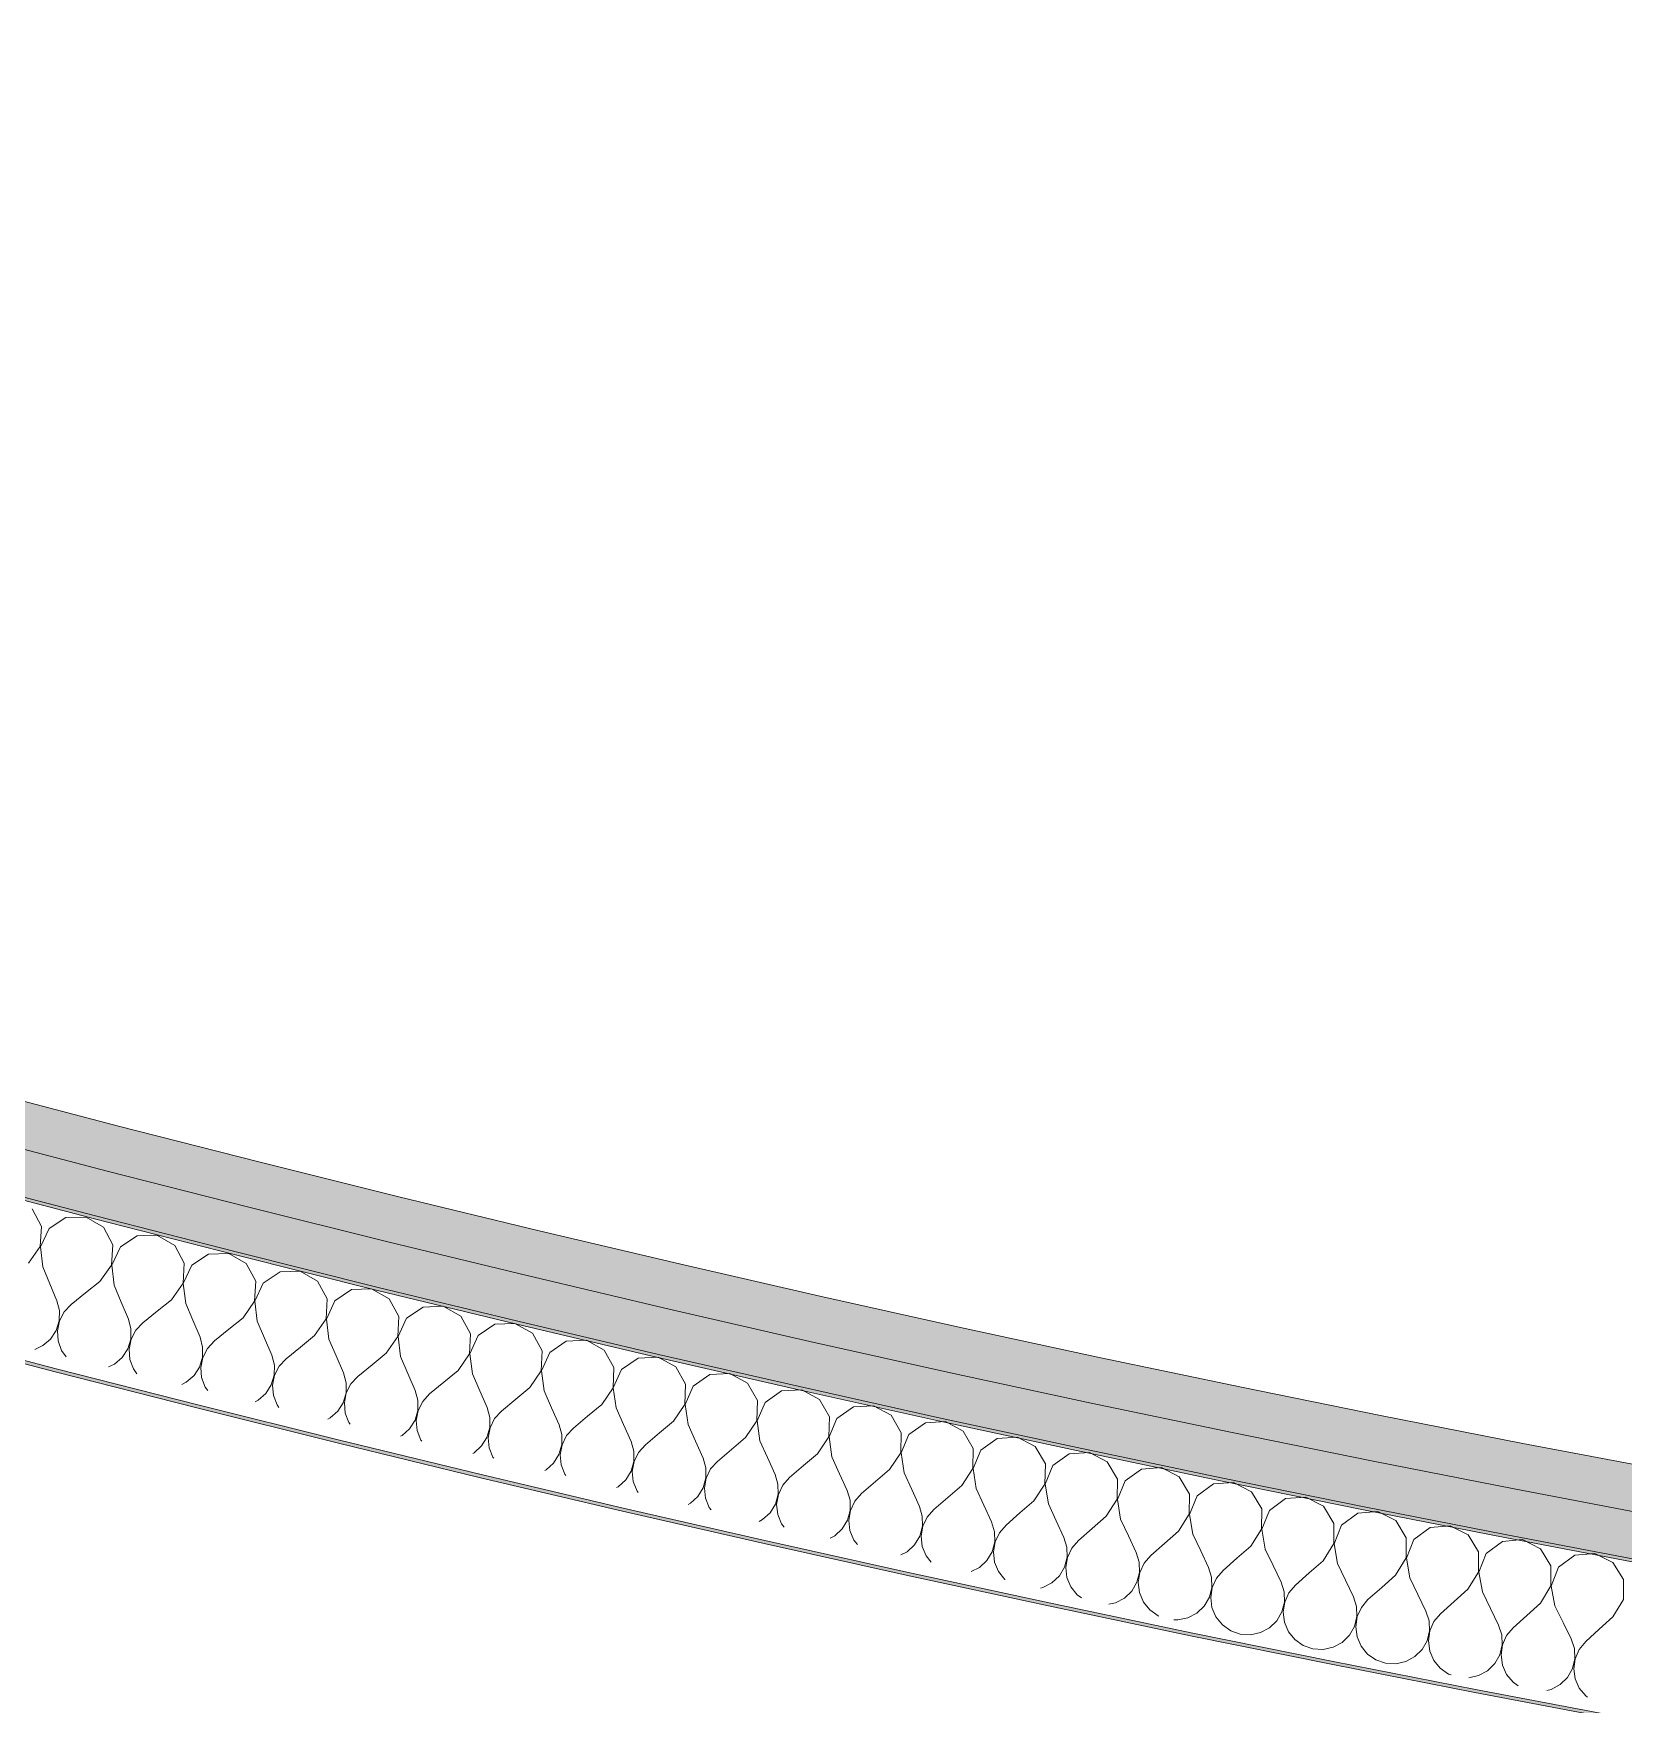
# Model space of a CAD drawing. Header units: millimetres. Extents: x -50172 to 90294, y -80883 to 25069.
# Drawn here: x -28826 to -28311, y -50791 to -50251 of the extents above; entities that cross this region are included whole.
import ezdxf

# ---------------------------------------------------------------- set-up
doc = ezdxf.new("R2010")
doc.units = ezdxf.units.MM
doc.header["$MEASUREMENT"] = 0
doc.layers.add('New_A-25-M_Wall_Int', color=7, linetype='Continuous')
doc.layers.add('New_A-25-M_Wall_Int_Pen_No__1', color=7, linetype='Continuous', lineweight=13)
doc.layers.add('New_A-25-M_Wall_Int_Pen_No__150', color=7, linetype='Continuous', lineweight=0)
doc.layers.add('New_A-25-M_Wall_Int_Pen_No__107', color=7, linetype='Continuous', lineweight=15, true_color=0xa6a6a6)
doc.layers.add('New_A-25-M_Wall_Int_Pen_No__81', color=7, linetype='Continuous', lineweight=20, true_color=0x6a6a6a)

# ---------------------------------------------------------------- blocks, each defined once
blk = doc.blocks.new('*X403')
at = {"layer": 'New_A-25-M_Wall_Int_Pen_No__150', "linetype": 'Continuous'}
for p, q in [((-28822.89, -50636.82), (-28825.92, -50631.06)), ((-28823.32, -50643.31), (-28822.89, -50636.82)), ((-28820.45, -50637.45), (-28823.23, -50643.33)), ((-28815, -50633.9), (-28820.45, -50637.45)), ((-28808.5, -50633.75), (-28815, -50633.9)), ((-28802.88, -50637.03), (-28808.5, -50633.75)), ((-28799.82, -50642.77), (-28802.88, -50637.03)), ((-28827.11, -50648.6), (-28823.32, -50643.31)), ((-28823.23, -50643.33), (-28822.5, -50649.8)), ((-28800.24, -50649.27), (-28799.82, -50642.77)), ((-28791.95, -50639.83), (-28797.39, -50643.4)), ((-28785.44, -50639.66), (-28791.95, -50639.83)), ((-28779.82, -50642.92), (-28785.44, -50639.66)), ((-28776.74, -50648.66), (-28779.82, -50642.92)), ((-28797.39, -50643.4), (-28800.15, -50649.29)), ((-28777.14, -50655.15), (-28776.74, -50648.66)), ((-28768.87, -50645.69), (-28774.31, -50649.28)), ((-28762.37, -50645.5), (-28768.87, -50645.69)), ((-28756.74, -50648.75), (-28762.37, -50645.5)), ((-28753.65, -50654.47), (-28756.74, -50648.75)), ((-28822.5, -50649.8), (-28820.23, -50655.31)), ((-28804.01, -50654.57), (-28800.24, -50649.27)), ((-28800.15, -50649.29), (-28799.39, -50655.75)), ((-28774.31, -50649.28), (-28777.05, -50655.18)), ((-28745.78, -50651.48), (-28751.21, -50655.08)), ((-28739.28, -50651.26), (-28745.78, -50651.48)), ((-28733.64, -50654.49), (-28739.28, -50651.26)), ((-28820.23, -50655.31), (-28817.95, -50660.81)), ((-28808.67, -50658.29), (-28813.32, -50662.01)), ((-28804.01, -50654.57), (-28808.67, -50658.29)), ((-28799.39, -50655.75), (-28797.11, -50661.26)), ((-28780.9, -50660.47), (-28777.14, -50655.15)), ((-28777.05, -50655.18), (-28776.27, -50661.64)), ((-28754.02, -50660.97), (-28753.65, -50654.47)), ((-28751.21, -50655.08), (-28753.93, -50660.99)), ((-28730.53, -50660.21), (-28733.64, -50654.49)), ((-28722.68, -50657.19), (-28728.09, -50660.81)), ((-28716.18, -50656.96), (-28722.68, -50657.19)), ((-28710.52, -50660.17), (-28716.18, -50656.96)), ((-28817.13, -50664), (-28817.95, -50660.81)), ((-28817.2, -50667.28), (-28817.13, -50664)), ((-28815.59, -50664.39), (-28817.11, -50667.3)), ((-28813.32, -50662.01), (-28815.59, -50664.39)), ((-28797.11, -50661.26), (-28794.81, -50666.76)), ((-28785.54, -50664.2), (-28790.18, -50667.93)), ((-28780.9, -50660.47), (-28785.54, -50664.2)), ((-28776.27, -50661.64), (-28773.97, -50667.13)), ((-28757.76, -50666.29), (-28754.02, -50660.97)), ((-28753.93, -50660.99), (-28753.13, -50667.45)), ((-28730.88, -50666.7), (-28730.53, -50660.21)), ((-28728.09, -50660.81), (-28730.79, -50666.73)), ((-28707.39, -50665.87), (-28710.52, -50660.17)), ((-28699.55, -50662.83), (-28704.95, -50666.47)), ((-28693.05, -50662.58), (-28699.55, -50662.83)), ((-28687.39, -50665.77), (-28693.05, -50662.58)), ((-28818.18, -50670.42), (-28817.2, -50667.28)), ((-28817.11, -50667.3), (-28817.77, -50670.52)), ((-28793.98, -50669.93), (-28794.81, -50666.76)), ((-28794.04, -50673.22), (-28793.98, -50669.93)), ((-28792.44, -50670.33), (-28793.95, -50673.24)), ((-28790.18, -50667.93), (-28792.44, -50670.33)), ((-28773.97, -50667.13), (-28771.66, -50672.62)), ((-28762.39, -50670.04), (-28767.02, -50673.79)), ((-28757.76, -50666.29), (-28762.39, -50670.04)), ((-28753.13, -50667.45), (-28750.81, -50672.93)), ((-28734.61, -50672.04), (-28730.88, -50666.7)), ((-28730.79, -50666.73), (-28729.97, -50673.18)), ((-28707.73, -50672.37), (-28707.39, -50665.87)), ((-28704.95, -50666.47), (-28707.63, -50672.39)), ((-28684.24, -50671.46), (-28687.39, -50665.77)), ((-28676.41, -50668.4), (-28681.79, -50672.05)), ((-28669.91, -50668.12), (-28676.41, -50668.4)), ((-28664.23, -50671.3), (-28669.91, -50668.12)), ((-28825.09, -50676.54), (-28822.46, -50675.32)), ((-28822.46, -50675.32), (-28819.98, -50673.17)), ((-28819.98, -50673.17), (-28818.18, -50670.42)), ((-28817.77, -50670.52), (-28817.53, -50673.8)), ((-28817.53, -50673.8), (-28816.4, -50676.89)), ((-28795.01, -50676.36), (-28794.04, -50673.22)), ((-28793.95, -50673.24), (-28794.61, -50676.46)), ((-28770.81, -50675.8), (-28771.66, -50672.62)), ((-28767.02, -50673.79), (-28769.27, -50676.19)), ((-28750.81, -50672.93), (-28748.48, -50678.42)), ((-28734.61, -50672.04), (-28739.22, -50675.81)), ((-28729.97, -50673.18), (-28727.63, -50678.66)), ((-28711.43, -50677.72), (-28707.73, -50672.37)), ((-28707.63, -50672.39), (-28706.8, -50678.85)), ((-28684.55, -50677.96), (-28684.24, -50671.46)), ((-28681.79, -50672.05), (-28684.46, -50677.99)), ((-28661.07, -50676.98), (-28664.23, -50671.3)), ((-28653.25, -50673.89), (-28658.62, -50677.56)), ((-28646.75, -50673.59), (-28653.25, -50673.89)), ((-28641.06, -50676.75), (-28646.75, -50673.59)), ((-28816.4, -50676.89), (-28814.88, -50678.97)), ((-28799.28, -50681.28), (-28796.8, -50679.11)), ((-28796.8, -50679.11), (-28795.01, -50676.36)), ((-28794.61, -50676.46), (-28794.35, -50679.74)), ((-28794.35, -50679.74), (-28793.21, -50682.82)), ((-28771.82, -50682.23), (-28770.87, -50679.09)), ((-28770.77, -50679.11), (-28771.42, -50682.33)), ((-28770.87, -50679.09), (-28770.81, -50675.8)), ((-28769.27, -50676.19), (-28770.77, -50679.11)), ((-28747.63, -50681.59), (-28748.48, -50678.42)), ((-28743.84, -50679.57), (-28746.08, -50681.98)), ((-28739.22, -50675.81), (-28743.84, -50679.57)), ((-28727.63, -50678.66), (-28725.29, -50684.14)), ((-28711.43, -50677.72), (-28716.04, -50681.5)), ((-28706.8, -50678.85), (-28704.44, -50684.32)), ((-28688.24, -50683.32), (-28684.55, -50677.96)), ((-28684.46, -50677.99), (-28683.6, -50684.44)), ((-28661.36, -50683.48), (-28661.07, -50676.98)), ((-28658.62, -50677.56), (-28661.27, -50683.5)), ((-28637.88, -50682.43), (-28641.06, -50676.75)), ((-28630.07, -50679.31), (-28635.43, -50683)), ((-28623.57, -50678.99), (-28630.07, -50679.31)), ((-28617.88, -50682.13), (-28623.57, -50678.99)), ((-28801.25, -50682.2), (-28799.28, -50681.28)), ((-28793.21, -50682.82), (-28792.07, -50684.38)), ((-28776.08, -50687.16), (-28773.6, -50684.99)), ((-28773.6, -50684.99), (-28771.82, -50682.23)), ((-28771.42, -50682.33), (-28771.15, -50685.61)), ((-28771.15, -50685.61), (-28770, -50688.69)), ((-28748.62, -50688.02), (-28747.67, -50684.88)), ((-28747.58, -50684.9), (-28748.21, -50688.12)), ((-28747.67, -50684.88), (-28747.63, -50681.59)), ((-28746.08, -50681.98), (-28747.58, -50684.9)), ((-28724.42, -50687.31), (-28725.29, -50684.14)), ((-28720.65, -50685.28), (-28722.88, -50687.69)), ((-28716.04, -50681.5), (-28720.65, -50685.28)), ((-28704.44, -50684.32), (-28702.08, -50689.79)), ((-28688.24, -50683.32), (-28692.84, -50687.12)), ((-28683.6, -50684.44), (-28681.23, -50689.9)), ((-28665.03, -50688.85), (-28661.36, -50683.48)), ((-28661.27, -50683.5), (-28660.39, -50689.95)), ((-28638.15, -50688.93), (-28637.88, -50682.43)), ((-28635.43, -50683), (-28638.06, -50688.95)), ((-28614.68, -50687.8), (-28617.88, -50682.13)), ((-28606.87, -50684.66), (-28612.23, -50688.36)), ((-28600.38, -50684.32), (-28606.87, -50684.66)), ((-28594.67, -50687.44), (-28600.38, -50684.32)), ((-28777.5, -50687.83), (-28776.08, -50687.16)), ((-28770, -50688.69), (-28769.17, -50689.81)), ((-28752.86, -50692.97), (-28750.39, -50690.79)), ((-28750.39, -50690.79), (-28748.62, -50688.02)), ((-28748.21, -50688.12), (-28747.94, -50691.4)), ((-28747.94, -50691.4), (-28746.77, -50694.48)), ((-28725.39, -50693.75), (-28724.46, -50690.6)), ((-28724.36, -50690.62), (-28724.99, -50693.84)), ((-28724.46, -50690.6), (-28724.42, -50687.31)), ((-28722.88, -50687.69), (-28724.36, -50690.62)), ((-28701.2, -50692.96), (-28702.08, -50689.79)), ((-28697.43, -50690.91), (-28699.66, -50693.33)), ((-28692.84, -50687.12), (-28697.43, -50690.91)), ((-28681.23, -50689.9), (-28678.85, -50695.36)), ((-28665.03, -50688.85), (-28669.62, -50692.66)), ((-28660.39, -50689.95), (-28658, -50695.41)), ((-28641.81, -50694.31), (-28638.15, -50688.93)), ((-28638.06, -50688.95), (-28637.16, -50695.39)), ((-28614.93, -50694.3), (-28614.68, -50687.8)), ((-28612.23, -50688.36), (-28614.83, -50694.32)), ((-28591.45, -50693.09), (-28594.67, -50687.44)), ((-28583.66, -50689.93), (-28589, -50693.65)), ((-28577.17, -50689.57), (-28583.66, -50689.93)), ((-28571.45, -50692.67), (-28577.17, -50689.57)), ((-28753.85, -50693.44), (-28752.86, -50692.97)), ((-28746.77, -50694.48), (-28746.19, -50695.26)), ((-28729.62, -50698.7), (-28727.16, -50696.52)), ((-28727.16, -50696.52), (-28725.39, -50693.75)), ((-28724.99, -50693.84), (-28724.7, -50697.12)), ((-28724.7, -50697.12), (-28723.53, -50700.19)), ((-28702.15, -50699.39), (-28701.23, -50696.24)), ((-28701.13, -50696.27), (-28701.75, -50699.49)), ((-28701.23, -50696.24), (-28701.2, -50692.96)), ((-28699.66, -50693.33), (-28701.13, -50696.27)), ((-28677.96, -50698.53), (-28678.85, -50695.36)), ((-28674.2, -50696.47), (-28676.42, -50698.9)), ((-28669.62, -50692.66), (-28674.2, -50696.47)), ((-28658, -50695.41), (-28655.6, -50700.86)), ((-28641.81, -50694.31), (-28646.38, -50698.13)), ((-28637.16, -50695.39), (-28634.75, -50700.84)), ((-28618.57, -50699.69), (-28614.93, -50694.3)), ((-28614.83, -50694.32), (-28613.91, -50700.76)), ((-28591.69, -50699.6), (-28591.45, -50693.09)), ((-28589, -50693.65), (-28591.59, -50699.62)), ((-28568.21, -50698.32), (-28571.45, -50692.67)), ((-28560.43, -50695.13), (-28565.76, -50698.86)), ((-28553.94, -50694.75), (-28560.43, -50695.13)), ((-28548.21, -50697.83), (-28553.94, -50694.75)), ((-28730.3, -50699.03), (-28729.62, -50698.7)), ((-28723.53, -50700.19), (-28723.13, -50700.73)), ((-28706.36, -50704.36), (-28703.91, -50702.17)), ((-28703.91, -50702.17), (-28702.15, -50699.39)), ((-28701.75, -50699.49), (-28701.45, -50702.76)), ((-28701.45, -50702.76), (-28700.27, -50705.83)), ((-28678.89, -50704.97), (-28677.98, -50701.81)), ((-28677.88, -50701.84), (-28678.49, -50705.07)), ((-28677.98, -50701.81), (-28677.96, -50698.53)), ((-28676.42, -50698.9), (-28677.88, -50701.84)), ((-28654.71, -50704.03), (-28655.6, -50700.86)), ((-28650.95, -50701.96), (-28653.16, -50704.39)), ((-28646.38, -50698.13), (-28650.95, -50701.96)), ((-28634.75, -50700.84), (-28632.34, -50706.29)), ((-28618.57, -50699.69), (-28623.12, -50703.53)), ((-28613.91, -50700.76), (-28611.49, -50706.2)), ((-28595.31, -50705), (-28591.69, -50699.6)), ((-28591.59, -50699.62), (-28590.65, -50706.06)), ((-28568.43, -50704.82), (-28568.21, -50698.32)), ((-28565.76, -50698.86), (-28568.33, -50704.84)), ((-28544.96, -50703.47), (-28548.21, -50697.83)), ((-28537.19, -50700.25), (-28542.5, -50704.01)), ((-28530.7, -50699.85), (-28537.19, -50700.25)), ((-28524.96, -50702.92), (-28530.7, -50699.85)), ((-28706.84, -50704.6), (-28706.36, -50704.36)), ((-28700.27, -50705.83), (-28699.97, -50706.23)), ((-28683.09, -50709.95), (-28680.64, -50707.75)), ((-28680.64, -50707.75), (-28678.89, -50704.97)), ((-28678.49, -50705.07), (-28678.18, -50708.34)), ((-28655.62, -50710.47), (-28654.71, -50707.31)), ((-28654.62, -50707.33), (-28655.21, -50710.56)), ((-28654.71, -50707.31), (-28654.71, -50704.03)), ((-28653.16, -50704.39), (-28654.62, -50707.33)), ((-28631.43, -50709.45), (-28632.34, -50706.29)), ((-28627.68, -50707.37), (-28629.88, -50709.81)), ((-28623.12, -50703.53), (-28627.68, -50707.37)), ((-28611.49, -50706.2), (-28609.06, -50711.64)), ((-28595.31, -50705), (-28599.85, -50708.86)), ((-28590.65, -50706.06), (-28588.21, -50711.49)), ((-28572.03, -50710.24), (-28568.43, -50704.82)), ((-28568.33, -50704.84), (-28567.37, -50711.28)), ((-28545.15, -50709.97), (-28544.96, -50703.47)), ((-28542.5, -50704.01), (-28545.06, -50709.99)), ((-28521.69, -50708.54), (-28524.96, -50702.92)), ((-28513.93, -50705.31), (-28519.23, -50709.07)), ((-28507.44, -50704.88), (-28513.93, -50705.31)), ((-28501.69, -50707.93), (-28507.44, -50704.88)), ((-28498.4, -50713.54), (-28501.69, -50707.93)), ((-28683.47, -50710.14), (-28683.09, -50709.95)), ((-28678.18, -50708.34), (-28676.99, -50711.4)), ((-28676.99, -50711.4), (-28676.73, -50711.74)), ((-28659.79, -50715.47), (-28657.35, -50713.26)), ((-28657.35, -50713.26), (-28655.62, -50710.47)), ((-28655.21, -50710.56), (-28654.89, -50713.84)), ((-28632.32, -50715.9), (-28631.43, -50712.74)), ((-28631.33, -50712.76), (-28631.92, -50715.99)), ((-28631.43, -50712.74), (-28631.43, -50709.45)), ((-28629.88, -50709.81), (-28631.33, -50712.76)), ((-28608.14, -50714.8), (-28609.06, -50711.64)), ((-28604.4, -50712.71), (-28606.59, -50715.15)), ((-28599.85, -50708.86), (-28604.4, -50712.71)), ((-28588.21, -50711.49), (-28585.76, -50716.92)), ((-28572.03, -50710.24), (-28576.56, -50714.11)), ((-28567.37, -50711.28), (-28564.91, -50716.7)), ((-28548.74, -50715.4), (-28545.15, -50709.97)), ((-28545.06, -50709.99), (-28544.08, -50716.42)), ((-28521.86, -50715.05), (-28521.69, -50708.54)), ((-28519.23, -50709.07), (-28521.76, -50715.07)), ((-28498.55, -50720.05), (-28498.4, -50713.54)), ((-28490.65, -50710.28), (-28495.94, -50714.07)), ((-28484.16, -50709.84), (-28490.65, -50710.28)), ((-28478.41, -50712.87), (-28484.16, -50709.84)), ((-28475.1, -50718.47), (-28478.41, -50712.87)), ((-28660.19, -50715.66), (-28659.79, -50715.47)), ((-28654.89, -50713.84), (-28653.69, -50716.9)), ((-28653.69, -50716.9), (-28653.41, -50717.27)), ((-28636.48, -50720.91), (-28634.05, -50718.69)), ((-28634.05, -50718.69), (-28632.32, -50715.9)), ((-28631.92, -50715.99), (-28631.59, -50719.26)), ((-28609.01, -50721.25), (-28608.12, -50718.09)), ((-28608.03, -50718.11), (-28608.6, -50721.34)), ((-28608.12, -50718.09), (-28608.14, -50714.8)), ((-28606.59, -50715.15), (-28608.03, -50718.11)), ((-28584.83, -50720.08), (-28585.76, -50716.92)), ((-28581.1, -50717.97), (-28583.28, -50720.43)), ((-28576.56, -50714.11), (-28581.1, -50717.97)), ((-28564.91, -50716.7), (-28562.44, -50722.13)), ((-28548.74, -50715.4), (-28553.26, -50719.28)), ((-28544.08, -50716.42), (-28541.6, -50721.84)), ((-28525.43, -50720.49), (-28521.86, -50715.05)), ((-28521.76, -50715.07), (-28520.76, -50721.5)), ((-28495.94, -50714.07), (-28498.46, -50720.07)), ((-28475.23, -50724.98), (-28475.1, -50718.47)), ((-28467.36, -50715.19), (-28472.64, -50718.99)), ((-28460.87, -50714.72), (-28467.36, -50715.19)), ((-28455.1, -50717.73), (-28460.87, -50714.72)), ((-28451.78, -50723.33), (-28455.1, -50717.73)), ((-28637, -50721.16), (-28636.48, -50720.91)), ((-28631.59, -50719.26), (-28630.38, -50722.32)), ((-28630.38, -50722.32), (-28629.98, -50722.83)), ((-28613.16, -50726.27), (-28610.73, -50724.05)), ((-28610.73, -50724.05), (-28609.01, -50721.25)), ((-28608.6, -50721.34), (-28608.27, -50724.61)), ((-28585.68, -50726.53), (-28584.81, -50723.36)), ((-28584.71, -50723.38), (-28585.28, -50726.62)), ((-28584.81, -50723.36), (-28584.83, -50720.08)), ((-28583.28, -50720.43), (-28584.71, -50723.38)), ((-28561.51, -50725.28), (-28562.44, -50722.13)), ((-28557.78, -50723.16), (-28559.96, -50725.62)), ((-28553.26, -50719.28), (-28557.78, -50723.16)), ((-28541.6, -50721.84), (-28539.11, -50727.26)), ((-28525.43, -50720.49), (-28529.93, -50724.38)), ((-28520.76, -50721.5), (-28518.27, -50726.91)), ((-28502.1, -50725.5), (-28498.55, -50720.05)), ((-28498.46, -50720.07), (-28497.43, -50726.5)), ((-28472.64, -50718.99), (-28475.13, -50725)), ((-28451.89, -50729.83), (-28451.78, -50723.33)), ((-28449.32, -50723.83), (-28451.79, -50729.85)), ((-28444.05, -50720.01), (-28449.32, -50723.83)), ((-28437.56, -50719.53), (-28444.05, -50720.01)), ((-28431.79, -50722.52), (-28437.56, -50719.53)), ((-28428.44, -50728.11), (-28431.79, -50722.52)), ((-28414.24, -50724.27), (-28420.72, -50724.77)), ((-28408.46, -50727.24), (-28414.24, -50724.27)), ((-28613.9, -50726.64), (-28613.16, -50726.27)), ((-28608.27, -50724.61), (-28607.04, -50727.67)), ((-28607.04, -50727.67), (-28606.47, -50728.41)), ((-28589.81, -50731.56), (-28587.39, -50729.33)), ((-28587.39, -50729.33), (-28585.68, -50726.53)), ((-28585.28, -50726.62), (-28584.93, -50729.89)), ((-28562.34, -50731.73), (-28561.47, -50728.56)), ((-28561.38, -50728.58), (-28561.93, -50731.82)), ((-28561.47, -50728.56), (-28561.51, -50725.28)), ((-28559.96, -50725.62), (-28561.38, -50728.58)), ((-28538.17, -50730.41), (-28539.11, -50727.26)), ((-28534.45, -50728.28), (-28536.62, -50730.75)), ((-28529.93, -50724.38), (-28534.45, -50728.28)), ((-28518.27, -50726.91), (-28515.77, -50732.32)), ((-28506.6, -50729.41), (-28511.1, -50733.32)), ((-28502.1, -50725.5), (-28506.6, -50729.41)), ((-28497.43, -50726.5), (-28494.92, -50731.9)), ((-28478.76, -50730.44), (-28475.23, -50724.98)), ((-28475.13, -50725), (-28474.09, -50731.42)), ((-28428.53, -50734.61), (-28428.44, -50728.11)), ((-28425.98, -50728.61), (-28428.44, -50734.63)), ((-28420.72, -50724.77), (-28425.98, -50728.61)), ((-28405.1, -50732.81), (-28408.46, -50727.24)), ((-28397.39, -50729.45), (-28402.63, -50733.3)), ((-28390.9, -50728.93), (-28397.39, -50729.45)), ((-28385.11, -50731.88), (-28390.9, -50728.93)), ((-28590.88, -50732.11), (-28589.81, -50731.56)), ((-28584.93, -50729.89), (-28583.7, -50732.94)), ((-28583.7, -50732.94), (-28582.86, -50734.01)), ((-28566.45, -50736.78), (-28564.04, -50734.54)), ((-28564.04, -50734.54), (-28562.34, -50731.73)), ((-28561.93, -50731.82), (-28561.57, -50735.09)), ((-28561.57, -50735.09), (-28560.33, -50738.14)), ((-28538.98, -50736.86), (-28538.12, -50733.69)), ((-28538.03, -50733.71), (-28538.57, -50736.95)), ((-28538.12, -50733.69), (-28538.17, -50730.41)), ((-28536.62, -50730.75), (-28538.03, -50733.71)), ((-28514.81, -50735.46), (-28515.77, -50732.32)), ((-28511.1, -50733.32), (-28513.26, -50735.79)), ((-28494.92, -50731.9), (-28492.4, -50737.3)), ((-28483.24, -50734.37), (-28487.73, -50738.29)), ((-28478.76, -50730.44), (-28483.24, -50734.37)), ((-28474.09, -50731.42), (-28471.56, -50736.81)), ((-28455.4, -50735.31), (-28451.89, -50729.83)), ((-28451.79, -50729.85), (-28450.73, -50736.27)), ((-28432.03, -50740.1), (-28428.53, -50734.61)), ((-28428.44, -50734.63), (-28427.35, -50741.05)), ((-28405.16, -50739.32), (-28405.1, -50732.81)), ((-28402.63, -50733.3), (-28405.07, -50739.34)), ((-28381.73, -50737.44), (-28385.11, -50731.88)), ((-28374.03, -50734.06), (-28379.26, -50737.93)), ((-28367.55, -50733.51), (-28374.03, -50734.06)), ((-28361.75, -50736.45), (-28367.55, -50733.51)), ((-28567.95, -50737.55), (-28566.45, -50736.78)), ((-28560.33, -50738.14), (-28559.16, -50739.63)), ((-28543.07, -50741.93), (-28540.67, -50739.68)), ((-28540.67, -50739.68), (-28538.98, -50736.86)), ((-28538.57, -50736.95), (-28538.2, -50740.22)), ((-28538.2, -50740.22), (-28536.95, -50743.26)), ((-28515.6, -50741.92), (-28514.75, -50738.75)), ((-28514.66, -50738.77), (-28515.19, -50742.01)), ((-28514.75, -50738.75), (-28514.81, -50735.46)), ((-28513.26, -50735.79), (-28514.66, -50738.77)), ((-28491.44, -50740.44), (-28492.4, -50737.3)), ((-28491.37, -50743.73), (-28491.44, -50740.44)), ((-28487.73, -50738.29), (-28489.88, -50740.77)), ((-28471.56, -50736.81), (-28469.03, -50742.21)), ((-28459.87, -50739.25), (-28464.35, -50743.18)), ((-28455.4, -50735.31), (-28459.87, -50739.25)), ((-28450.73, -50736.27), (-28448.18, -50741.66)), ((-28432.03, -50740.1), (-28436.49, -50744.05)), ((-28408.64, -50744.82), (-28405.16, -50739.32)), ((-28405.07, -50739.34), (-28403.96, -50745.75)), ((-28381.78, -50743.95), (-28381.73, -50737.44)), ((-28379.26, -50737.93), (-28381.68, -50743.97)), ((-28358.35, -50742), (-28361.75, -50736.45)), ((-28350.66, -50738.59), (-28355.88, -50742.48)), ((-28344.19, -50738.03), (-28350.66, -50738.59)), ((-28338.37, -50740.95), (-28344.19, -50738.03)), ((-28545.1, -50742.97), (-28543.07, -50741.93)), ((-28536.95, -50743.26), (-28535.36, -50745.28)), ((-28519.68, -50747), (-28517.28, -50744.74)), ((-28517.28, -50744.74), (-28515.6, -50741.92)), ((-28515.19, -50742.01), (-28514.81, -50745.27)), ((-28514.81, -50745.27), (-28513.55, -50748.31)), ((-28492.2, -50746.9), (-28491.37, -50743.73)), ((-28491.28, -50743.75), (-28491.8, -50746.99)), ((-28489.88, -50740.77), (-28491.28, -50743.75)), ((-28468.05, -50745.35), (-28469.03, -50742.21)), ((-28467.97, -50748.63), (-28468.05, -50745.35)), ((-28466.49, -50745.67), (-28467.88, -50748.65)), ((-28464.35, -50743.18), (-28466.49, -50745.67)), ((-28448.18, -50741.66), (-28445.63, -50747.04)), ((-28436.49, -50744.05), (-28440.95, -50748)), ((-28427.35, -50741.05), (-28424.79, -50746.43)), ((-28408.64, -50744.82), (-28413.09, -50748.78)), ((-28403.96, -50745.75), (-28401.38, -50751.12)), ((-28385.24, -50749.46), (-28381.78, -50743.95)), ((-28381.68, -50743.97), (-28380.56, -50750.38)), ((-28358.38, -50748.51), (-28358.35, -50742)), ((-28355.88, -50742.48), (-28358.28, -50748.53)), ((-28334.96, -50746.48), (-28338.37, -50740.95)), ((-28327.28, -50743.05), (-28332.49, -50746.95)), ((-28320.81, -50742.46), (-28327.28, -50743.05)), ((-28314.98, -50745.37), (-28320.81, -50742.46)), ((-28311.55, -50750.89), (-28314.98, -50745.37)), ((-28522.33, -50748.37), (-28519.68, -50747)), ((-28513.55, -50748.31), (-28511.5, -50750.89)), ((-28511.5, -50750.89), (-28511.41, -50750.96)), ((-28496.27, -50751.99), (-28493.88, -50749.73)), ((-28493.88, -50749.73), (-28492.2, -50746.9)), ((-28491.8, -50746.99), (-28491.41, -50750.25)), ((-28491.41, -50750.25), (-28490.14, -50753.29)), ((-28468.8, -50751.81), (-28467.97, -50748.63)), ((-28467.88, -50748.65), (-28468.39, -50751.9)), ((-28444.65, -50750.18), (-28445.63, -50747.04)), ((-28444.56, -50753.46), (-28444.65, -50750.18)), ((-28443.09, -50750.5), (-28444.46, -50753.48)), ((-28440.95, -50748), (-28443.09, -50750.5)), ((-28424.79, -50746.43), (-28422.22, -50751.8)), ((-28413.09, -50748.78), (-28417.54, -50752.75)), ((-28401.38, -50751.12), (-28398.8, -50756.49)), ((-28385.24, -50749.46), (-28389.67, -50753.44)), ((-28380.56, -50750.38), (-28377.96, -50755.74)), ((-28361.82, -50754.03), (-28358.38, -50748.51)), ((-28358.28, -50748.53), (-28357.14, -50754.93)), ((-28334.96, -50752.99), (-28334.96, -50746.48)), ((-28332.49, -50746.95), (-28334.87, -50753.01)), ((-28311.54, -50757.4), (-28311.55, -50750.89)), ((-28499.96, -50753.67), (-28499.19, -50753.51)), ((-28499.19, -50753.51), (-28496.27, -50751.99)), ((-28490.14, -50753.29), (-28488.08, -50755.86)), ((-28488.08, -50755.86), (-28486.76, -50756.81)), ((-28472.84, -50756.91), (-28470.46, -50754.64)), ((-28470.46, -50754.64), (-28468.8, -50751.81)), ((-28468.39, -50751.9), (-28467.99, -50755.16)), ((-28467.99, -50755.16), (-28466.71, -50758.19)), ((-28447.03, -50759.48), (-28445.37, -50756.64)), ((-28445.37, -50756.64), (-28444.56, -50753.46)), ((-28444.46, -50753.48), (-28444.96, -50756.73)), ((-28444.96, -50756.73), (-28444.55, -50759.99)), ((-28421.23, -50754.94), (-28422.22, -50751.8)), ((-28421.13, -50758.22), (-28421.23, -50754.94)), ((-28419.67, -50755.25), (-28421.03, -50758.24)), ((-28417.54, -50752.75), (-28419.67, -50755.25)), ((-28397.79, -50759.62), (-28398.8, -50756.49)), ((-28389.67, -50753.44), (-28394.11, -50757.42)), ((-28377.96, -50755.74), (-28375.36, -50761.1)), ((-28361.82, -50754.03), (-28366.24, -50758.02)), ((-28357.14, -50754.93), (-28354.52, -50760.29)), ((-28338.39, -50758.52), (-28334.96, -50752.99)), ((-28334.87, -50753.01), (-28333.71, -50759.41)), ((-28477.93, -50758.9), (-28475.76, -50758.44)), ((-28475.76, -50758.44), (-28472.84, -50756.91)), ((-28466.71, -50758.19), (-28464.64, -50760.76)), ((-28464.64, -50760.76), (-28461.95, -50762.67)), ((-28452.32, -50763.3), (-28449.4, -50761.76)), ((-28449.4, -50761.76), (-28447.03, -50759.48)), ((-28444.55, -50759.99), (-28443.26, -50763.01)), ((-28423.58, -50764.25), (-28421.93, -50761.4)), ((-28421.93, -50761.4), (-28421.13, -50758.22)), ((-28421.03, -50758.24), (-28421.52, -50761.49)), ((-28421.52, -50761.49), (-28421.1, -50764.75)), ((-28397.68, -50762.9), (-28397.79, -50759.62)), ((-28396.23, -50759.93), (-28397.59, -50762.92)), ((-28394.11, -50757.42), (-28396.23, -50759.93)), ((-28374.34, -50764.23), (-28375.36, -50761.1)), ((-28370.67, -50762.01), (-28372.78, -50764.53)), ((-28366.24, -50758.02), (-28370.67, -50762.01)), ((-28354.52, -50760.29), (-28351.9, -50765.64)), ((-28338.39, -50758.52), (-28342.8, -50762.53)), ((-28333.71, -50759.41), (-28331.07, -50764.76)), ((-28314.95, -50762.94), (-28311.54, -50757.4)), ((-28461.95, -50762.67), (-28461.74, -50762.74)), ((-28456.84, -50763.9), (-28455.54, -50763.99)), ((-28455.54, -50763.99), (-28452.32, -50763.3)), ((-28443.26, -50763.01), (-28441.19, -50765.58)), ((-28441.19, -50765.58), (-28438.49, -50767.48)), ((-28438.49, -50767.48), (-28435.38, -50768.57)), ((-28428.85, -50768.08), (-28425.95, -50766.53)), ((-28425.95, -50766.53), (-28423.58, -50764.25)), ((-28421.1, -50764.75), (-28419.8, -50767.77)), ((-28400.12, -50768.94), (-28398.48, -50766.09)), ((-28398.48, -50766.09), (-28397.68, -50762.9)), ((-28397.59, -50762.92), (-28398.07, -50766.17)), ((-28398.07, -50766.17), (-28397.64, -50769.43)), ((-28375.01, -50770.7), (-28374.22, -50767.51)), ((-28374.13, -50767.53), (-28374.6, -50770.78)), ((-28374.22, -50767.51), (-28374.34, -50764.23)), ((-28372.78, -50764.53), (-28374.13, -50767.53)), ((-28350.88, -50768.76), (-28351.9, -50765.64)), ((-28347.21, -50766.54), (-28349.32, -50769.06)), ((-28342.8, -50762.53), (-28347.21, -50766.54)), ((-28331.07, -50764.76), (-28328.44, -50770.1)), ((-28319.34, -50766.96), (-28323.74, -50770.98)), ((-28314.95, -50762.94), (-28319.34, -50766.96)), ((-28435.38, -50768.57), (-28432.08, -50768.78)), ((-28432.08, -50768.78), (-28428.85, -50768.08)), ((-28419.8, -50767.77), (-28417.72, -50770.32)), ((-28417.72, -50770.32), (-28415.02, -50772.22)), ((-28415.02, -50772.22), (-28411.9, -50773.3)), ((-28408.6, -50773.5), (-28405.38, -50772.79)), ((-28405.38, -50772.79), (-28402.48, -50771.23)), ((-28402.48, -50771.23), (-28400.12, -50768.94)), ((-28397.64, -50769.43), (-28396.33, -50772.45)), ((-28396.33, -50772.45), (-28394.24, -50774.99)), ((-28376.64, -50773.55), (-28375.01, -50770.7)), ((-28374.6, -50770.78), (-28374.16, -50774.04)), ((-28351.52, -50775.24), (-28350.75, -50772.04)), ((-28350.65, -50772.06), (-28351.11, -50775.31)), ((-28350.75, -50772.04), (-28350.88, -50768.76)), ((-28349.32, -50769.06), (-28350.65, -50772.06)), ((-28327.4, -50773.22), (-28328.44, -50770.1)), ((-28323.74, -50770.98), (-28325.84, -50773.51)), ((-28411.9, -50773.3), (-28408.6, -50773.5)), ((-28394.24, -50774.99), (-28391.53, -50776.88)), ((-28391.53, -50776.88), (-28388.41, -50777.95)), ((-28388.41, -50777.95), (-28385.11, -50778.14)), ((-28385.11, -50778.14), (-28381.89, -50777.42)), ((-28381.89, -50777.42), (-28378.99, -50775.85)), ((-28378.99, -50775.85), (-28376.64, -50773.55)), ((-28374.16, -50774.04), (-28372.84, -50777.05)), ((-28372.84, -50777.05), (-28370.74, -50779.59)), ((-28355.49, -50780.4), (-28353.14, -50778.09)), ((-28353.14, -50778.09), (-28351.52, -50775.24)), ((-28351.11, -50775.31), (-28350.66, -50778.57)), ((-28328.02, -50779.7), (-28327.26, -50776.5)), ((-28327.17, -50776.52), (-28327.61, -50779.77)), ((-28327.26, -50776.5), (-28327.4, -50773.22)), ((-28325.84, -50773.51), (-28327.17, -50776.52)), ((-28370.74, -50779.59), (-28368.03, -50781.47)), ((-28368.03, -50781.47), (-28367.17, -50781.76)), ((-28361.5, -50782.68), (-28358.38, -50781.98)), ((-28358.38, -50781.98), (-28355.49, -50780.4)), ((-28350.66, -50778.57), (-28349.33, -50781.58)), ((-28349.33, -50781.58), (-28347.23, -50784.11)), ((-28331.98, -50784.87), (-28329.64, -50782.56)), ((-28329.64, -50782.56), (-28328.02, -50779.7)), ((-28327.61, -50779.77), (-28327.15, -50783.03)), ((-28327.15, -50783.03), (-28325.82, -50786.03)), ((-28347.23, -50784.11), (-28345.52, -50785.29)), ((-28336.3, -50786.79), (-28334.86, -50786.46)), ((-28334.86, -50786.46), (-28331.98, -50784.87)), ((-28325.82, -50786.03), (-28323.7, -50788.56)), ((-28323.7, -50788.56), (-28323.15, -50788.94))]:
    blk.add_line(p, q, dxfattribs=at)
blk = doc.blocks.new('Wall_74_1', base_point=(-29918.46, -50217.22))
at = {"layer": 'New_A-25-M_Wall_Int_Pen_No__107', "linetype": 'Continuous'}
for points in [[(-20095.26, -46371.16, -0.413614), (-29918.46, -50217.22), (-29924.46, -50230.97, 0.413614), (-20081.52, -46377.18)], [(-20081.52, -46377.18, -0.413614), (-29924.46, -50230.97), (-29930.45, -50244.72, 0.413614), (-20067.79, -46383.21)]]:
    blk.add_hatch(color=256, dxfattribs=at).paths.add_polyline_path(points)
at = {"layer": 'New_A-25-M_Wall_Int_Pen_No__81', "linetype": 'Continuous', "lineweight": 0, "true_color": 0x353535}
for points in [[(-20067.79, -46383.21, -0.413614), (-29930.45, -50244.72), (-29930.85, -50245.64, 0.413614), (-20066.87, -46383.61)], [(-20021.08, -46403.69, -0.413614), (-29950.84, -50291.47), (-29951.24, -50292.39, 0.413614), (-20020.16, -46404.09)]]:
    blk.add_hatch(color=250, dxfattribs=at).paths.add_polyline_path(points)
at = {"layer": 'New_A-25-M_Wall_Int_Pen_No__1', "linetype": 'Continuous'}
for radius in [7467.12, 7482.12, 7498.12, 7497.12, 7549.12, 7548.12]:
    blk.add_arc((-26933.84, -43372.52), radius, 246.440445, 336.323082, dxfattribs=at)
at = {"layer": 'New_A-25-M_Wall_Int', "color": 250, "lineweight": 50, "true_color": 0x2a2a2a}
blk.add_blockref('*X403', (0, 0), dxfattribs=at)

msp = doc.modelspace()

# ---------------------------------------------------------------- block references
at = {"layer": 'New_A-25-M_Wall_Int', "color": 250, "lineweight": 50, "true_color": 0x2a2a2a}
msp.add_blockref('Wall_74_1', (-29918.46, -50217.22), dxfattribs=at)

doc.saveas('drawing.dxf')
